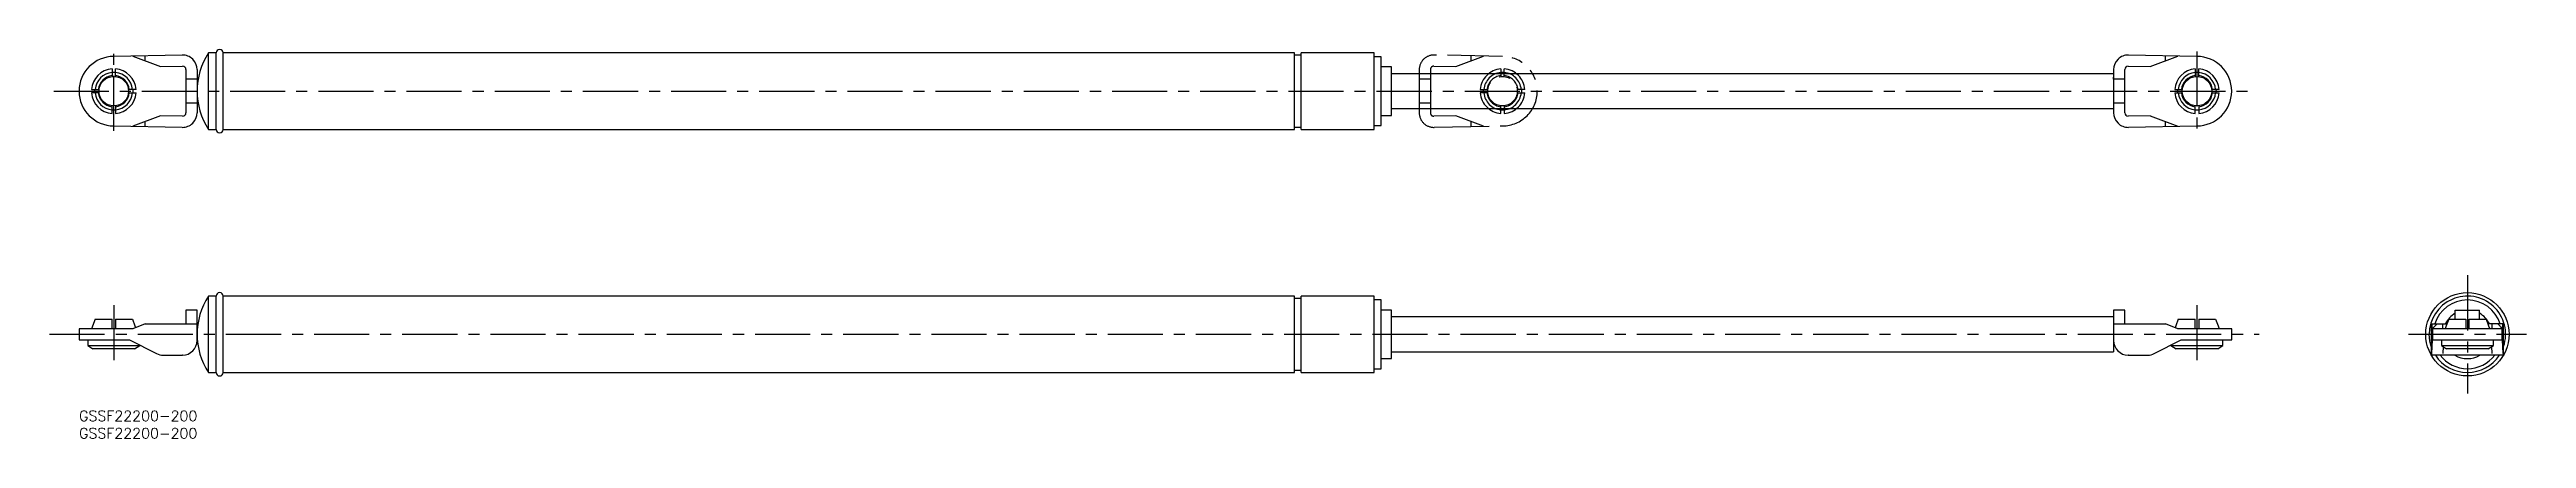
# Model space of a CAD drawing. Extents: x -8 to 705, y -8 to 104.
import ezdxf

# ---------------------------------------------------------------- set-up
doc = ezdxf.new("R2010")
doc.units = 0
doc.header["$LTSCALE"] = 0.5
doc.linetypes.add('CENTER', pattern=[50.8, 31.75, -6.35, 6.35, -6.35])
doc.linetypes.add('PHANTOM', pattern=[63.5, 31.75, -6.35, 6.35, -6.35, 6.35, -6.35])
for name, color, linetype in [('MSM_CENTER', 1, 'CENTER'), ('MSM_CONTINUOUS', 7, 'CONTINUOUS'), ('MSM_IMAGINARY', 6, 'PHANTOM'), ('MSM_PART_NUMBER', 7, 'CONTINUOUS')]:
    doc.layers.add(name, color=color, linetype=linetype)
doc.styles.get("Standard").update_dxf_attribs({"font": 'txt.shx', "height": 3, "bigfont": 'bigfont.shx'})

msp = doc.modelspace()

# ---------------------------------------------------------------- linework, layer by layer
at = {"layer": 'MSM_CENTER'}
for p, q in [((10, 80.6), (10, 103.47)), ((610, 103.47), (610, 80.6)), ((-7.28, 92.04), (627.28, 92.04)), ((687.9, 39), (687.9, 5)), ((10, 30.4), (10, 13.8)), ((610, 30.4), (610, 13.8)), ((-8.5, 22), (627.89, 22)), ((670.9, 22), (704.9, 22))]:
    msp.add_line(p, q, dxfattribs=at)
at = {"layer": 'MSM_CONTINUOUS'}
for p, q in [((29.71, 102.45), (10, 102.04)), ((15.5, 102.15), (23.5, 99.12)), ((19.09, 100.79), (19.09, 102.23)), ((39.5, 103.04), (37.3, 103.04)), ((37.3, 81.04), (37.3, 103.04)), ((39.5, 81.04), (39.5, 103.04)), ((350.1, 103.04), (41.5, 103.04)), ((41.5, 81.04), (41.5, 103.04)), ((350.1, 81.04), (350.1, 103.04)), ((352, 102.39), (350.1, 102.39)), ((373, 103.04), (352, 103.04)), ((352, 81.04), (352, 103.04)), ((373, 81.04), (373, 103.04)), ((375, 101.94), (373, 101.94)), ((375, 82.14), (375, 101.94)), ((610, 102.04), (590.29, 102.45)), ((596.5, 99.12), (604.5, 102.15)), ((600.91, 100.79), (600.91, 102.23)), ((9.5, 98.46), (9.5, 96.26)), ((9.5, 97.51), (10, 97.54)), ((10, 97.54), (10.5, 97.51)), ((10.5, 96.26), (10.5, 98.46)), ((23.5, 99.12), (29.78, 99.25)), ((30.8, 98.25), (30.8, 85.82)), ((34, 95.54), (30.8, 95.54)), ((34, 98.25), (34, 85.82)), ((378, 99.04), (375, 99.04)), ((378, 85.04), (378, 99.04)), ((586, 97.04), (378, 97.04)), ((586, 98.25), (586, 85.82)), ((586, 95.54), (586, 96.04)), ((589.2, 95.54), (586, 95.54)), ((589.2, 85.82), (589.2, 98.25)), ((590.22, 99.25), (596.5, 99.12)), ((609.5, 98.46), (609.5, 96.26)), ((609.5, 97.51), (610, 97.54)), ((610, 97.54), (610.5, 97.51)), ((610.5, 96.26), (610.5, 98.46)), ((3.58, 92.54), (5.78, 92.54)), ((5.78, 91.54), (3.58, 91.54)), ((4.5, 92.04), (4.52, 92.54)), ((4.52, 91.54), (4.5, 92.04)), ((9.5, 85.62), (9.5, 87.82)), ((10, 86.54), (9.5, 86.56)), ((10.5, 86.56), (10, 86.54)), ((10.5, 87.82), (10.5, 85.62)), ((16.42, 92.54), (14.22, 92.54)), ((14.22, 91.54), (16.42, 91.54)), ((15.48, 92.54), (15.5, 92.04)), ((15.5, 92.04), (15.48, 91.54)), ((34, 88.54), (30.8, 88.54)), ((378, 87.04), (586, 87.04)), ((589.2, 88.54), (586, 88.54)), ((603.58, 92.54), (605.78, 92.54)), ((603.58, 91.54), (605.78, 91.54)), ((604.5, 92.04), (604.52, 92.54)), ((604.52, 91.54), (604.5, 92.04)), ((609.5, 85.62), (609.5, 87.82)), ((610, 86.54), (609.5, 86.56)), ((610.5, 86.56), (610, 86.54)), ((610.5, 87.82), (610.5, 85.62)), ((616.42, 92.54), (614.22, 92.54)), ((614.22, 91.54), (616.42, 91.54)), ((615.48, 92.54), (615.5, 92.04)), ((615.5, 92.04), (615.48, 91.54)), ((10, 82.04), (29.71, 81.63)), ((23.5, 84.96), (15.5, 81.92)), ((19.09, 81.85), (19.09, 83.28)), ((29.78, 84.82), (23.5, 84.96)), ((37.3, 81.04), (39.5, 81.04)), ((41.5, 81.04), (350.1, 81.04)), ((350.1, 81.69), (352, 81.69)), ((352, 81.04), (373, 81.04)), ((373, 82.14), (375, 82.14)), ((375, 85.04), (378, 85.04)), ((596.5, 84.96), (590.22, 84.82)), ((590.29, 81.63), (610, 82.04)), ((596.5, 84.96), (604.5, 81.92)), ((600.91, 81.85), (600.91, 83.28)), ((34, 29), (30.8, 29)), ((30.8, 29), (30.8, 25)), ((34, 20.2), (34, 29)), ((39.5, 33), (37.3, 33)), ((37.3, 11), (37.3, 33)), ((39.5, 11), (39.5, 33)), ((350.1, 33), (41.5, 33)), ((41.5, 11), (41.5, 33)), ((350.1, 11), (350.1, 33)), ((352, 32.35), (350.1, 32.35)), ((373, 33), (352, 33)), ((352, 11), (352, 33)), ((373, 11), (373, 33)), ((375, 31.9), (373, 31.9)), ((375, 12.1), (375, 31.9)), ((378, 29), (375, 29)), ((378, 15), (378, 29)), ((589.2, 29), (586, 29)), ((586, 29), (586, 17)), ((589.2, 25), (589.2, 29)), ((684.4, 26.4), (684.4, 29)), ((684.4, 29), (691.4, 29)), ((691.4, 26.4), (691.4, 29)), ((0, 23.6), (0, 20.4)), ((15.5, 23.6), (0, 23.6)), ((4.62, 26.4), (3.58, 23.6)), ((4.62, 26.4), (9.5, 26.4)), ((9.5, 23.6), (9.5, 26.4)), ((10.5, 26.4), (15.38, 26.4)), ((10.5, 26.4), (10.5, 23.6)), ((15.38, 26.4), (16.09, 24.47)), ((19.09, 25), (15.5, 23.6)), ((16.09, 24.47), (16.3, 23.91)), ((19.09, 25), (34, 25)), ((586, 27), (378, 27)), ((586, 25), (600.91, 25)), ((604.5, 23.6), (600.91, 25)), ((603.91, 24.47), (603.7, 23.91)), ((604.62, 26.4), (603.91, 24.47)), ((620, 23.6), (604.5, 23.6)), ((604.62, 26.4), (609.5, 26.4)), ((609.5, 23.6), (609.5, 26.4)), ((610.5, 26.4), (610.5, 23.6)), ((610.5, 26.4), (615.38, 26.4)), ((615.38, 26.4), (616.09, 24.47)), ((616.09, 24.47), (616.42, 23.6)), ((620, 20.4), (620, 23.6)), ((677.08, 20.04), (676.9, 22)), ((677.49, 25), (677.49, 16)), ((677.49, 25), (682.01, 25)), ((677.79, 23.6), (677.71, 25)), ((679.15, 25), (677.79, 23.6)), ((698.02, 23.6), (677.79, 23.6)), ((677.9, 20.4), (677.9, 23.6)), ((680.82, 23.6), (680.82, 25)), ((681.81, 24.47), (681.48, 23.6)), ((682.53, 26.4), (681.81, 24.47)), ((682.53, 26.4), (687.4, 26.4)), ((687.4, 26.4), (687.4, 23.6)), ((688.4, 26.4), (693.28, 26.4)), ((688.4, 23.6), (688.4, 26.4)), ((693.28, 26.4), (694, 24.47)), ((698.31, 25), (693.8, 25)), ((694, 24.47), (694.32, 23.6)), ((694.98, 23.6), (694.98, 25)), ((696.66, 25), (698.02, 23.6)), ((697.9, 20.4), (697.9, 23.6)), ((698.02, 23.6), (698.09, 25)), ((698.31, 16), (698.31, 25)), ((0, 20.4), (14.54, 20.4)), ((2.5, 20.4), (2.5, 18.8)), ((2.5, 18.8), (4, 17.8)), ((2.5, 18.8), (17.5, 18.8)), ((16, 17.8), (4, 17.8)), ((14.54, 20.4), (22.3, 16.46)), ((16, 17.8), (17.5, 18.8)), ((17.5, 18.8), (17.5, 18.9)), ((24.2, 16), (29.71, 16)), ((29.8, 16), (29.71, 16)), ((375, 15), (378, 15)), ((378, 17), (586, 17)), ((590.29, 16), (590.2, 16)), ((590.29, 16), (595.8, 16)), ((597.7, 16.46), (605.46, 20.4)), ((602.5, 18.9), (602.5, 18.8)), ((602.5, 18.8), (604, 17.8)), ((602.5, 18.8), (617.5, 18.8)), ((616, 17.8), (604, 17.8)), ((605.46, 20.4), (620, 20.4)), ((616, 17.8), (617.5, 18.8)), ((617.5, 18.8), (617.5, 20.4)), ((677.49, 18.45), (677.08, 20.04)), ((698.31, 16), (677.49, 16)), ((677.61, 16.01), (677.62, 16.02)), ((677.61, 16), (677.61, 16.01)), ((677.61, 16.01), (677.61, 16.01)), ((677.61, 16), (677.61, 16)), ((677.61, 16), (677.61, 16)), ((677.62, 16.09), (677.63, 16.11)), ((677.62, 16.07), (677.62, 16.09)), ((677.62, 16.06), (677.62, 16.07)), ((677.62, 16.04), (677.62, 16.06)), ((677.62, 16.03), (677.62, 16.04)), ((677.62, 16.02), (677.62, 16.03)), ((677.63, 16.2), (677.64, 16.22)), ((677.63, 16.17), (677.63, 16.2)), ((677.63, 16.15), (677.63, 16.17)), ((677.63, 16.13), (677.63, 16.15)), ((677.63, 16.11), (677.63, 16.13)), ((677.64, 16.38), (677.65, 16.42)), ((677.64, 16.35), (677.64, 16.38)), ((677.64, 16.31), (677.64, 16.35)), ((677.64, 16.28), (677.64, 16.31)), ((677.64, 16.25), (677.64, 16.28)), ((677.64, 16.22), (677.64, 16.25)), ((677.65, 16.46), (677.81, 20.4)), ((677.65, 16.42), (677.65, 16.46)), ((677.81, 20.4), (698, 20.4)), ((680.4, 20.4), (680.4, 18.8)), ((680.4, 18.8), (681.9, 17.8)), ((680.4, 18.8), (695.4, 18.8)), ((680.93, 18.45), (680.85, 16.46)), ((693.9, 17.8), (681.9, 17.8)), ((693.9, 17.8), (695.4, 18.8)), ((694.88, 18.45), (694.96, 16.46)), ((695.4, 18.8), (695.4, 20.4)), ((698.16, 16.46), (698, 20.4)), ((698.16, 16.46), (698.16, 16.42)), ((698.16, 16.42), (698.16, 16.38)), ((698.16, 16.38), (698.16, 16.35)), ((698.16, 16.35), (698.17, 16.31)), ((698.17, 16.31), (698.17, 16.28)), ((698.17, 16.28), (698.17, 16.25)), ((698.17, 16.25), (698.17, 16.22)), ((698.17, 16.22), (698.17, 16.2)), ((698.17, 16.2), (698.17, 16.17)), ((698.17, 16.17), (698.18, 16.15)), ((698.18, 16.15), (698.18, 16.13)), ((698.18, 16.13), (698.18, 16.11)), ((698.18, 16.11), (698.18, 16.09)), ((698.18, 16.09), (698.18, 16.07)), ((698.18, 16.07), (698.18, 16.06)), ((698.18, 16.06), (698.19, 16.04)), ((698.19, 16.04), (698.19, 16.03)), ((698.19, 16.03), (698.19, 16.02)), ((698.19, 16.02), (698.19, 16.01)), ((698.19, 16.01), (698.19, 16.01)), ((698.19, 16.01), (698.2, 16)), ((698.2, 16), (698.2, 16)), ((698.2, 16), (698.2, 16)), ((37.3, 11), (39.5, 11)), ((41.5, 11), (350.1, 11)), ((350.1, 11.65), (352, 11.65)), ((352, 11), (373, 11)), ((373, 12.1), (375, 12.1))]:
    msp.add_line(p, q, dxfattribs=at)
for centre, radius in [((10, 92.04), 4.25), ((610, 92.04), 4.25), ((687.9, 22), 12)]:
    msp.add_circle(centre, radius, dxfattribs=at)
for centre, radius, start, end in [((10, 92.04), 10, 90, 270), ((29.8, 98.25), 4.2, 0, 91.19349), ((54, 92.04), 20, 146.63299, 213.36701), ((40.5, 103.04), 1, 0, 180), ((590.2, 98.25), 4.2, 88.80651, 180), ((610, 92.04), 10, 270, 90), ((10, 92.04), 6.44, 94.45407, 175.54593), ((10, 92.04), 5.4, 95.31277, 174.68723), ((10, 92.04), 4.5, 96.37937, 173.62063), ((10, 92.04), 6.44, 4.45407, 85.54593), ((10, 92.04), 5.4, 5.31277, 84.68723), ((10, 92.04), 4.5, 6.37937, 83.62063), ((29.8, 98.25), 1, 0, 91.19349), ((590.2, 98.25), 1, 88.80651, 180), ((610, 92.04), 6.44, 94.45407, 175.54593), ((610, 92.04), 5.4, 95.31277, 174.68723), ((610, 92.04), 4.5, 96.37937, 173.62063), ((610, 92.04), 6.44, 4.45407, 85.54593), ((610, 92.04), 5.4, 5.31277, 84.68723), ((610, 92.04), 4.5, 6.37937, 83.62063), ((10, 92.04), 6.44, 184.45407, 265.54593), ((10, 92.04), 5.4, 185.31277, 264.68723), ((10, 92.04), 4.5, 186.37937, 263.62063), ((10, 92.04), 5.4, 275.31277, 354.68723), ((10, 92.04), 6.44, 274.45407, 355.54593), ((10, 92.04), 4.5, 276.37937, 353.62063), ((29.8, 85.82), 4.2, 268.80651, 0), ((29.8, 85.82), 1, 268.80651, 0), ((590.2, 85.82), 4.2, 180, 271.19349), ((590.2, 85.82), 1, 180, 271.19349), ((610, 92.04), 6.44, 184.45407, 265.54593), ((610, 92.04), 5.4, 185.31277, 264.68723), ((610, 92.04), 4.5, 186.37937, 263.62063), ((610, 92.04), 4.5, 276.37937, 353.62063), ((610, 92.04), 5.4, 275.31277, 354.68723), ((610, 92.04), 6.44, 274.45407, 355.54593), ((40.5, 81.04), 1, 180, 0), ((54, 22), 20, 146.63299, 213.36701), ((40.5, 33), 1, 0, 180), ((687.9, 22), 11, 341.17491, 180), ((687.9, 22), 9.9, 17.6397, 162.3603), ((687.9, 22), 7, 120, 154.62307), ((687.9, 22), 7, 25.37693, 60), ((24.2, 20.2), 4.2, 243.03406, 270), ((29.8, 20.2), 4.2, 270, 0), ((590.2, 20.2), 4.2, 180, 270), ((595.8, 20.2), 4.2, 270, 296.96594), ((687.9, 22), 11, 213.05573, 326.94427), ((687.9, 22), 9.9, 217.3052, 322.6948), ((687.9, 22), 7, 238.99728, 301.00272), ((40.5, 11), 1, 180, 0)]:
    msp.add_arc(centre, radius, start, end, dxfattribs=at)
at = {"layer": 'MSM_IMAGINARY'}
for p, q in [((410, 102.04), (390.29, 102.45)), ((396.5, 99.12), (404.5, 102.15)), ((400.91, 100.79), (400.91, 102.23)), ((386, 98.25), (386, 85.82)), ((389.2, 95.54), (386, 95.54)), ((389.2, 98.25), (389.2, 85.82)), ((390.22, 99.25), (396.5, 99.12)), ((409.5, 98.46), (409.5, 96.26)), ((409.5, 97.51), (410, 97.54)), ((410, 97.54), (410.5, 97.51)), ((410.5, 96.26), (410.5, 98.46)), ((389.2, 88.54), (386, 88.54)), ((403.58, 92.54), (405.78, 92.54)), ((405.78, 91.54), (403.58, 91.54)), ((404.5, 92.04), (404.52, 92.54)), ((404.52, 91.54), (404.5, 92.04)), ((409.5, 85.62), (409.5, 87.82)), ((410, 86.54), (409.5, 86.56)), ((410.5, 86.56), (410, 86.54)), ((410.5, 87.82), (410.5, 85.62)), ((416.42, 92.54), (414.22, 92.54)), ((414.22, 91.54), (416.42, 91.54)), ((415.48, 92.54), (415.5, 92.04)), ((415.5, 92.04), (415.48, 91.54)), ((396.5, 84.96), (390.22, 84.82)), ((390.29, 81.63), (410, 82.04)), ((404.5, 81.92), (396.5, 84.96)), ((400.91, 81.85), (400.91, 83.28))]:
    msp.add_line(p, q, dxfattribs=at)
msp.add_circle((410, 92.04), 4.25, dxfattribs=at)
for centre, radius, start, end in [((390.2, 98.25), 4.2, 88.80651, 180), ((410, 92.04), 10, 270, 90), ((390.2, 98.25), 1, 88.80651, 180), ((410, 92.04), 6.44, 94.45407, 175.54593), ((410, 92.04), 5.4, 95.31277, 174.68723), ((410, 92.04), 4.5, 96.37937, 173.62063), ((410, 92.04), 6.44, 4.45407, 85.54593), ((410, 92.04), 5.4, 5.31277, 84.68723), ((410, 92.04), 4.5, 6.37937, 83.62063), ((390.2, 85.82), 4.2, 180, 271.19349), ((390.2, 85.82), 1, 180, 271.19349), ((410, 92.04), 6.44, 184.45407, 265.54593), ((410, 92.04), 5.4, 185.31277, 264.68723), ((410, 92.04), 4.5, 186.37937, 263.62063), ((410, 92.04), 4.5, 276.37937, 353.62063), ((410, 92.04), 5.4, 275.31277, 354.68723), ((410, 92.04), 6.44, 274.45407, 355.54593)]:
    msp.add_arc(centre, radius, start, end, dxfattribs=at)

# ---------------------------------------------------------------- texts
at = {"layer": 'MSM_PART_NUMBER', "char_height": 3, "width": 121.0942, "attachment_point": 1}
for insert in [(0, 0), (0, -5)]:
    msp.add_mtext('{GSSF22200-200}', dxfattribs=dict(at, insert=insert))

doc.saveas('drawing.dxf')
